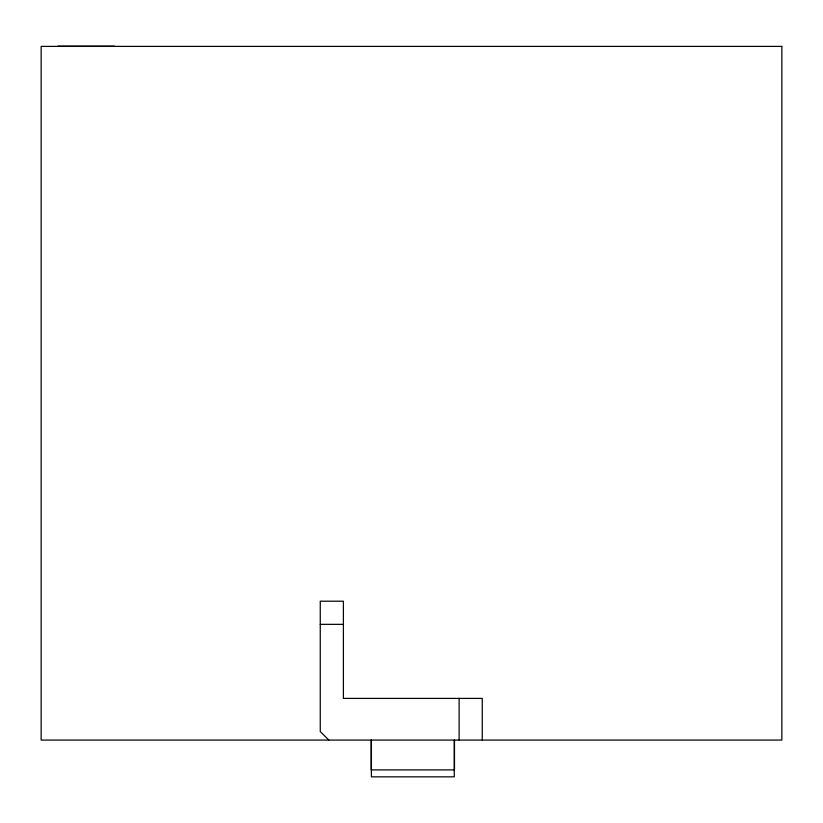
<?xml version="1.0" encoding="UTF-8"?>
<svg xmlns="http://www.w3.org/2000/svg" width="823" height="823" viewBox="0 0 823 823"><rect width="100%" height="100%" fill="white"/><g stroke="black" fill="none" stroke-linecap="round" stroke-linejoin="round"><path stroke-width="1.23" d="M57.805 46.16L114.5 46.16M320.26 624.348L343.397 624.348M328.819 740.072L320.26 731.513L320.26 601.202L343.397 601.202L343.397 698.408L482.268 698.408L482.268 740.072M459.121 698.408L459.121 740.072M454.491 740.072L454.491 769.906L371.173 769.906L371.173 740.072M454.265 740.072L454.265 776.84L371.399 776.84L371.399 740.072M781.85 46.397L41.15 46.397L41.15 740.072L781.85 740.072L781.85 46.397"/></g></svg>
